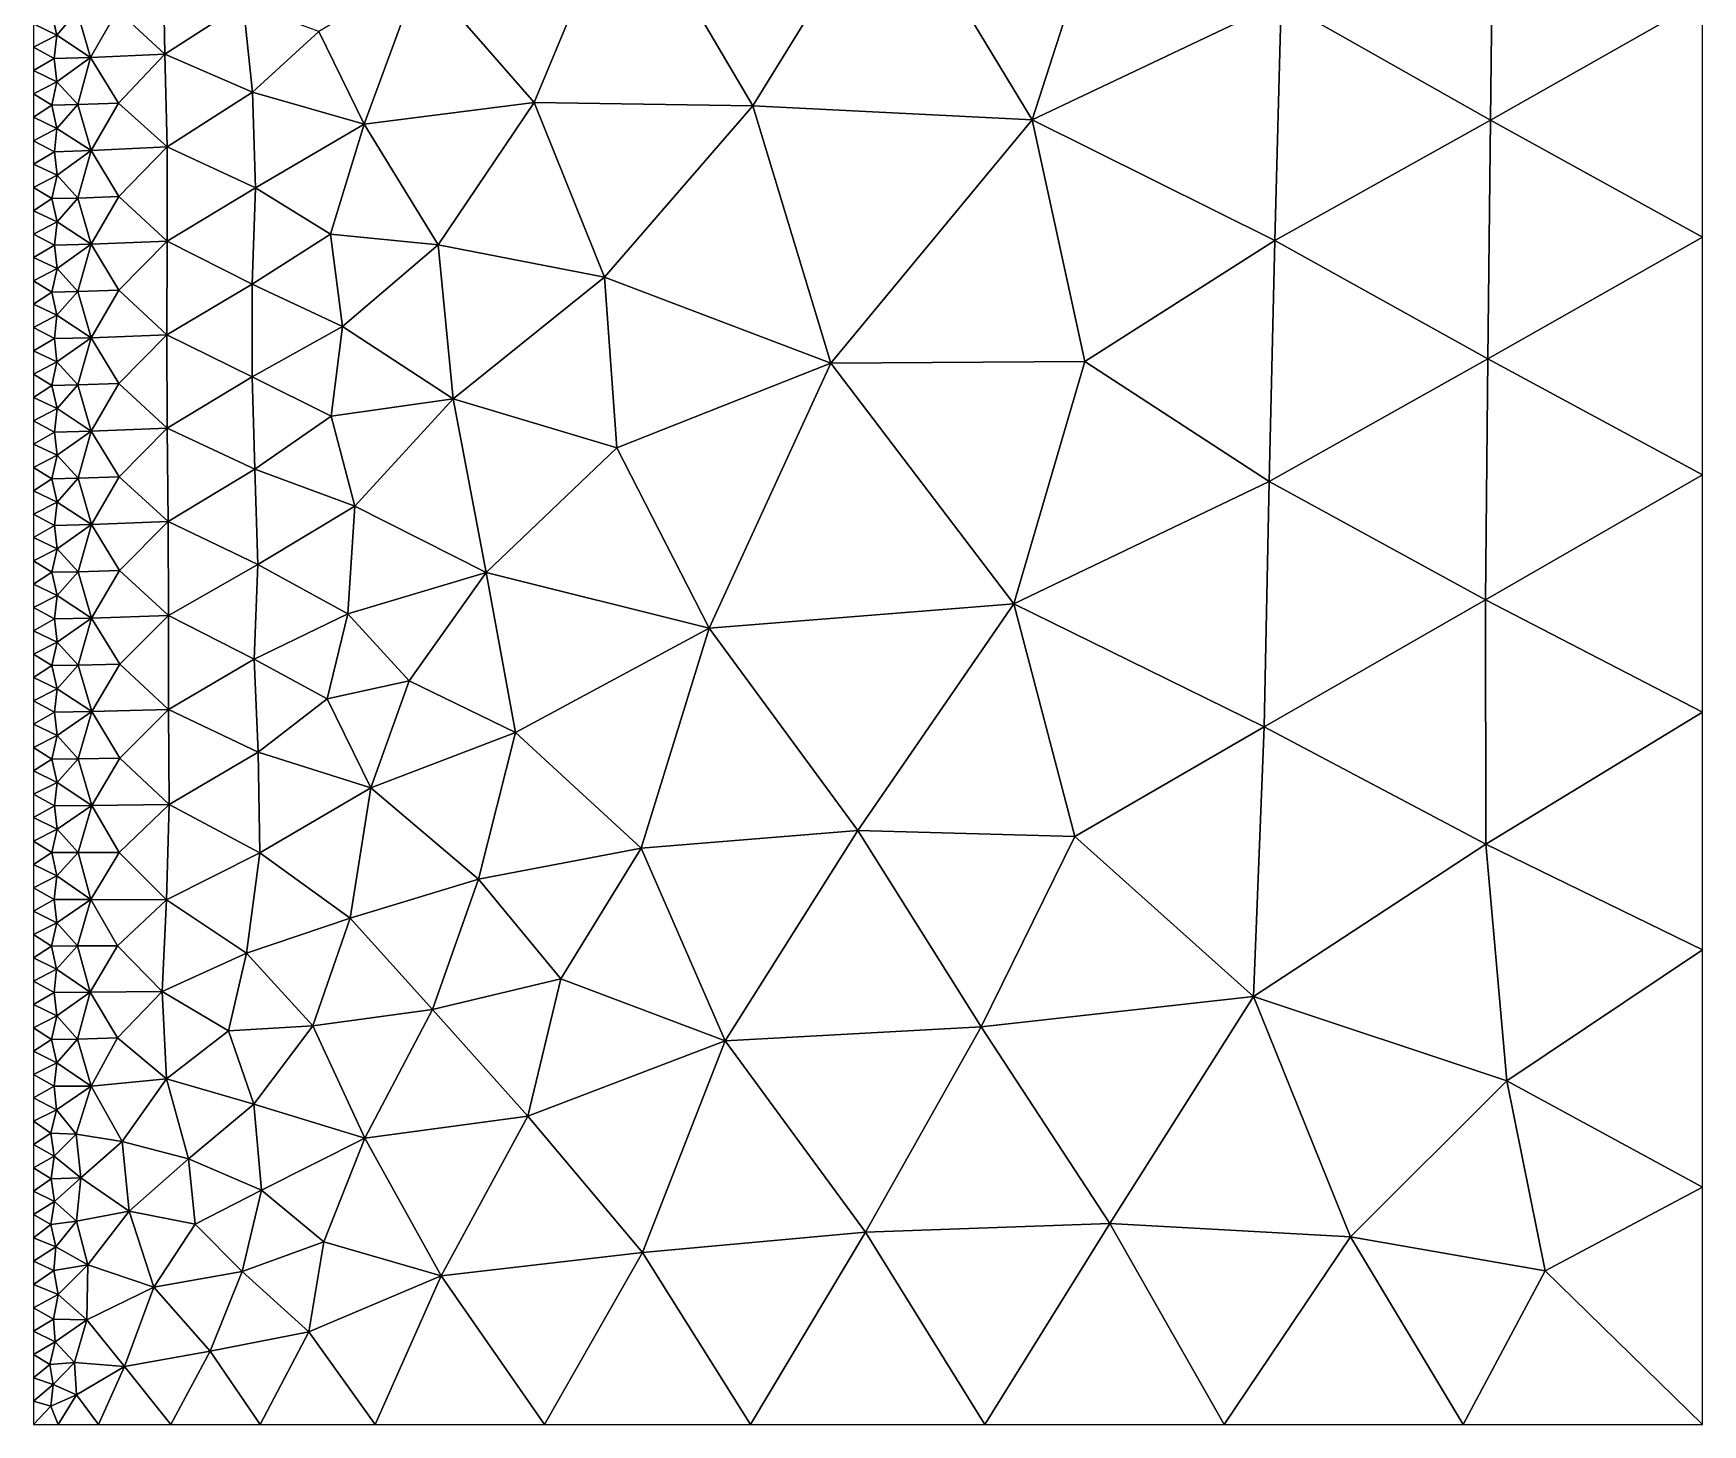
# Model space of a CAD drawing. Header units: metres. Extents: x 1 to 72, y -280 to 0.
# Drawn here: x 1 to 72.5, y -280 to -220.4 of the extents above; entities that cross this region are included whole.
import ezdxf

# ---------------------------------------------------------------- set-up
doc = ezdxf.new("R2010")
doc.units = ezdxf.units.M

msp = doc.modelspace()

# ---------------------------------------------------------------- linework, layer by layer
at = {"layer": 'layer', "color": 0}
for points in [[(22.4534, -223.368), (26.2984, -214.124), (17.5624, -217.771)], [(31.8135, -223.501), (26.2984, -214.124), (22.4534, -223.368)], [(31.8135, -223.501), (37.6764, -214.01), (26.2984, -214.124)], [(43.78, -224.113), (37.6764, -214.01), (31.8135, -223.501)], [(43.78, -224.113), (47.0343, -214.015), (37.6764, -214.01)], [(43.78, -224.113), (54.4529, -219.054), (47.0343, -214.015)], [(63.4205, -224.115), (63.5308, -213.937), (54.4529, -219.054)], [(63.4205, -224.115), (72.5, -218.965), (63.5308, -213.937)], [(6.56412, -217.39), (4.5987, -219.42), (6.62909, -221.294)], [(6.56412, -217.39), (6.62909, -221.294), (9.98196, -219.133)], [(13.2249, -220.328), (15.172, -224.296), (17.5624, -217.771)], [(17.5624, -217.771), (15.172, -224.296), (22.4534, -223.368)], [(1.77773, -219.488), (1, -220), (2.0008, -220.48)], [(1.77773, -219.488), (2.0008, -220.48), (2.88191, -219.468)], [(2.88191, -219.468), (2.0008, -220.48), (3.44695, -221.437)], [(2.88191, -219.468), (3.44695, -221.437), (4.5987, -219.42)], [(4.5987, -219.42), (3.44695, -221.437), (6.62909, -221.294)], [(9.98196, -219.133), (6.62909, -221.294), (10.3812, -222.916)], [(9.98196, -219.133), (10.3812, -222.916), (13.2249, -220.328)], [(54.1828, -229.27), (54.4529, -219.054), (43.78, -224.113)], [(54.1828, -229.27), (63.4205, -224.115), (54.4529, -219.054)], [(72.5, -229.137), (72.5, -218.965), (63.4205, -224.115)], [(1, -220), (1, -221), (2.0008, -220.48)], [(2.0008, -220.48), (1, -221), (1.89205, -221.48)], [(2.0008, -220.48), (1.89205, -221.48), (3.44695, -221.437)], [(13.2249, -220.328), (10.3812, -222.916), (15.172, -224.296)], [(1, -221), (1, -222), (1.89205, -221.48)], [(1.89205, -221.48), (1, -222), (2.00442, -222.477)], [(1.89205, -221.48), (2.00442, -222.477), (3.44695, -221.437)], [(3.44695, -221.437), (2.00442, -222.477), (2.89817, -223.455)], [(3.44695, -221.437), (2.89817, -223.455), (4.64038, -223.387)], [(3.44695, -221.437), (4.64038, -223.387), (6.62909, -221.294)], [(6.62909, -221.294), (4.64038, -223.387), (6.7255, -225.264)], [(6.62909, -221.294), (6.7255, -225.264), (10.3812, -222.916)], [(1, -222), (1, -223), (2.00442, -222.477)], [(2.00442, -222.477), (1, -223), (1.78385, -223.483)], [(1, -223), (1, -224), (1.78385, -223.483)], [(2.00442, -222.477), (1.78385, -223.483), (2.89817, -223.455)], [(10.3812, -222.916), (6.7255, -225.264), (10.5178, -227.015)], [(10.3812, -222.916), (10.5178, -227.015), (15.172, -224.296)], [(1.78385, -223.483), (1, -224), (2.00978, -224.475)], [(1.78385, -223.483), (2.00978, -224.475), (2.89817, -223.455)], [(2.89817, -223.455), (2.00978, -224.475), (3.47242, -225.427)], [(2.89817, -223.455), (3.47242, -225.427), (4.64038, -223.387)], [(4.64038, -223.387), (3.47242, -225.427), (6.7255, -225.264)], [(15.172, -224.296), (18.3326, -229.462), (22.4534, -223.368)], [(25.4591, -230.851), (22.4534, -223.368), (18.3326, -229.462)], [(25.4591, -230.851), (31.8135, -223.501), (22.4534, -223.368)], [(35.1596, -234.535), (31.8135, -223.501), (25.4591, -230.851)], [(35.1596, -234.535), (43.78, -224.113), (31.8135, -223.501)], [(1, -224), (1, -225), (2.00978, -224.475)], [(2.00978, -224.475), (1, -225), (1.89985, -225.477)], [(2.00978, -224.475), (1.89985, -225.477), (3.47242, -225.427)], [(15.172, -224.296), (10.5178, -227.015), (13.7216, -229.011)], [(15.172, -224.296), (13.7216, -229.011), (18.3326, -229.462)], [(46.042, -234.456), (43.78, -224.113), (35.1596, -234.535)], [(46.042, -234.456), (54.1828, -229.27), (43.78, -224.113)], [(63.2999, -234.346), (63.4205, -224.115), (54.1828, -229.27)], [(63.2999, -234.346), (72.5, -229.137), (63.4205, -224.115)], [(1, -225), (1, -226), (1.89985, -225.477)], [(1.89985, -225.477), (1, -226), (2.01176, -226.475)], [(1.89985, -225.477), (2.01176, -226.475), (3.47242, -225.427)], [(3.47242, -225.427), (2.01176, -226.475), (2.90779, -227.456)], [(3.47242, -225.427), (2.90779, -227.456), (4.66688, -227.388)], [(3.47242, -225.427), (4.66688, -227.388), (6.7255, -225.264)], [(6.7255, -225.264), (4.66688, -227.388), (6.73545, -229.298)], [(6.7255, -225.264), (6.73545, -229.298), (10.5178, -227.015)], [(1, -226), (1, -227), (2.01176, -226.475)], [(2.01176, -226.475), (1, -227), (1.78728, -227.484)], [(2.01176, -226.475), (1.78728, -227.484), (2.90779, -227.456)], [(1, -227), (1, -228), (1.78728, -227.484)], [(10.5178, -227.015), (6.73545, -229.298), (10.3774, -231.143)], [(10.5178, -227.015), (10.3774, -231.143), (13.7216, -229.011)], [(1.78728, -227.484), (1, -228), (2.01262, -228.477)], [(1, -228), (1, -229), (2.01262, -228.477)], [(1.78728, -227.484), (2.01262, -228.477), (2.90779, -227.456)], [(2.90779, -227.456), (2.01262, -228.477), (3.47695, -229.435)], [(2.90779, -227.456), (3.47695, -229.435), (4.66688, -227.388)], [(4.66688, -227.388), (3.47695, -229.435), (6.73545, -229.298)], [(2.01262, -228.477), (1, -229), (1.90093, -229.48)], [(2.01262, -228.477), (1.90093, -229.48), (3.47695, -229.435)], [(1, -229), (1, -230), (1.90093, -229.48)], [(1.90093, -229.48), (1, -230), (2.01194, -230.478)], [(1.90093, -229.48), (2.01194, -230.478), (3.47695, -229.435)], [(3.47695, -229.435), (2.01194, -230.478), (2.90563, -231.461)], [(3.47695, -229.435), (2.90563, -231.461), (4.6629, -231.401)], [(3.47695, -229.435), (4.6629, -231.401), (6.73545, -229.298)], [(6.73545, -229.298), (4.6629, -231.401), (6.71525, -233.318)], [(6.73545, -229.298), (6.71525, -233.318), (10.3774, -231.143)], [(13.7216, -229.011), (10.3774, -231.143), (14.2416, -232.954)], [(13.7216, -229.011), (14.2416, -232.954), (18.3326, -229.462)], [(18.3326, -229.462), (14.2416, -232.954), (18.9754, -236.065)], [(18.9754, -236.065), (25.4591, -230.851), (18.3326, -229.462)], [(53.9371, -239.601), (54.1828, -229.27), (46.042, -234.456)], [(53.9371, -239.601), (63.2999, -234.346), (54.1828, -229.27)], [(72.5, -239.31), (72.5, -229.137), (63.2999, -234.346)], [(1, -230), (1, -231), (2.01194, -230.478)], [(2.01194, -230.478), (1, -231), (1.78632, -231.485)], [(2.01194, -230.478), (1.78632, -231.485), (2.90563, -231.461)], [(25.9905, -238.159), (25.4591, -230.851), (18.9754, -236.065)], [(25.9905, -238.159), (35.1596, -234.535), (25.4591, -230.851)], [(1, -231), (1, -232), (1.78632, -231.485)], [(1.78632, -231.485), (1, -232), (2.01108, -232.479)], [(1.78632, -231.485), (2.01108, -232.479), (2.90563, -231.461)], [(2.90563, -231.461), (2.01108, -232.479), (3.47277, -233.44)], [(2.90563, -231.461), (3.47277, -233.44), (4.6629, -231.401)], [(4.6629, -231.401), (3.47277, -233.44), (6.71525, -233.318)], [(10.3774, -231.143), (6.71525, -233.318), (10.3741, -235.119)], [(10.3774, -231.143), (10.3741, -235.119), (14.2416, -232.954)], [(1, -232), (1, -233), (2.01108, -232.479)], [(2.01108, -232.479), (1, -233), (1.89945, -233.481)], [(1, -233), (1, -234), (1.89945, -233.481)], [(2.01108, -232.479), (1.89945, -233.481), (3.47277, -233.44)], [(14.2416, -232.954), (10.3741, -235.119), (13.7487, -236.795)], [(14.2416, -232.954), (13.7487, -236.795), (18.9754, -236.065)], [(1.89945, -233.481), (1, -234), (2.0109, -234.479)], [(1.89945, -233.481), (2.0109, -234.479), (3.47277, -233.44)], [(3.47277, -233.44), (2.0109, -234.479), (2.90544, -235.461)], [(3.47277, -233.44), (2.90544, -235.461), (4.66254, -235.404)], [(3.47277, -233.44), (4.66254, -235.404), (6.71525, -233.318)], [(6.71525, -233.318), (4.66254, -235.404), (6.7359, -237.311)], [(6.71525, -233.318), (6.7359, -237.311), (10.3741, -235.119)], [(1, -234), (1, -235), (2.0109, -234.479)], [(2.0109, -234.479), (1, -235), (1.78626, -235.486)], [(2.0109, -234.479), (1.78626, -235.486), (2.90544, -235.461)], [(42.9918, -244.835), (46.042, -234.456), (35.1596, -234.535)], [(42.9918, -244.835), (53.9371, -239.601), (46.042, -234.456)], [(63.2027, -244.662), (63.2999, -234.346), (53.9371, -239.601)], [(63.2027, -244.662), (72.5, -239.31), (63.2999, -234.346)], [(1, -235), (1, -236), (1.78626, -235.486)], [(10.3741, -235.119), (6.7359, -237.311), (10.4888, -239.075)], [(10.3741, -235.119), (10.4888, -239.075), (13.7487, -236.795)], [(29.9498, -245.88), (35.1596, -234.535), (25.9905, -238.159)], [(42.9918, -244.835), (35.1596, -234.535), (29.9498, -245.88)], [(1.78626, -235.486), (1, -236), (2.01233, -236.479)], [(1.78626, -235.486), (2.01233, -236.479), (2.90544, -235.461)], [(2.90544, -235.461), (2.01233, -236.479), (3.47866, -237.439)], [(2.90544, -235.461), (3.47866, -237.439), (4.66254, -235.404)], [(4.66254, -235.404), (3.47866, -237.439), (6.7359, -237.311)], [(1, -236), (1, -237), (2.01233, -236.479)], [(2.01233, -236.479), (1, -237), (1.90137, -237.481)], [(2.01233, -236.479), (1.90137, -237.481), (3.47866, -237.439)], [(13.7487, -236.795), (14.7629, -240.654), (18.9754, -236.065)], [(20.3961, -243.496), (18.9754, -236.065), (14.7629, -240.654)], [(20.3961, -243.496), (25.9905, -238.159), (18.9754, -236.065)], [(1, -237), (1, -238), (1.90137, -237.481)], [(3.47866, -237.439), (4.67898, -239.403), (6.7359, -237.311)], [(6.7359, -237.311), (4.67898, -239.403), (6.77779, -241.319)], [(6.7359, -237.311), (6.77779, -241.319), (10.4888, -239.075)], [(13.7487, -236.795), (10.4888, -239.075), (14.7629, -240.654)], [(1.90137, -237.481), (1, -238), (2.01364, -238.479)], [(1, -238), (1, -239), (2.01364, -238.479)], [(1.90137, -237.481), (2.01364, -238.479), (3.47866, -237.439)], [(3.47866, -237.439), (2.01364, -238.479), (2.91201, -239.461)], [(3.47866, -237.439), (2.91201, -239.461), (4.67898, -239.403)], [(2.01364, -238.479), (1, -239), (1.78878, -239.485)], [(2.01364, -238.479), (1.78878, -239.485), (2.91201, -239.461)], [(29.9498, -245.88), (25.9905, -238.159), (20.3961, -243.496)], [(1, -239), (1, -240), (1.78878, -239.485)], [(1.78878, -239.485), (1, -240), (2.01622, -240.479)], [(1.78878, -239.485), (2.01622, -240.479), (2.91201, -239.461)], [(2.91201, -239.461), (2.01622, -240.479), (3.48991, -241.441)], [(2.91201, -239.461), (3.48991, -241.441), (4.67898, -239.403)], [(4.67898, -239.403), (3.48991, -241.441), (6.77779, -241.319)], [(10.4888, -239.075), (6.77779, -241.319), (10.6095, -243.158)], [(10.4888, -239.075), (10.6095, -243.158), (14.7629, -240.654)], [(72.5, -249.482), (72.5, -239.31), (63.2027, -244.662)], [(1, -240), (1, -241), (2.01622, -240.479)], [(53.7255, -250.108), (53.9371, -239.601), (42.9918, -244.835)], [(53.7255, -250.108), (63.2027, -244.662), (53.9371, -239.601)], [(2.01622, -240.479), (1, -241), (1.90492, -241.482)], [(2.01622, -240.479), (1.90492, -241.482), (3.48991, -241.441)], [(14.7629, -240.654), (10.6095, -243.158), (14.4663, -245.266)], [(14.7629, -240.654), (14.4663, -245.266), (20.3961, -243.496)], [(1, -241), (1, -242), (1.90492, -241.482)], [(1.90492, -241.482), (1, -242), (2.01716, -242.48)], [(1.90492, -241.482), (2.01716, -242.48), (3.48991, -241.441)], [(3.48991, -241.441), (2.01716, -242.48), (2.91714, -243.464)], [(3.48991, -241.441), (2.91714, -243.464), (4.69164, -243.411)], [(3.48991, -241.441), (4.69164, -243.411), (6.77779, -241.319)], [(6.77779, -241.319), (4.69164, -243.411), (6.78322, -245.345)], [(6.77779, -241.319), (6.78322, -245.345), (10.6095, -243.158)], [(1, -242), (1, -243), (2.01716, -242.48)], [(2.01716, -242.48), (1, -243), (1.79069, -243.487)], [(1, -243), (1, -244), (1.79069, -243.487)], [(2.01716, -242.48), (1.79069, -243.487), (2.91714, -243.464)], [(1.79069, -243.487), (1, -244), (2.01814, -244.481)], [(1.79069, -243.487), (2.01814, -244.481), (2.91714, -243.464)], [(2.91714, -243.464), (2.01814, -244.481), (3.4938, -245.449)], [(2.91714, -243.464), (3.4938, -245.449), (4.69164, -243.411)], [(4.69164, -243.411), (3.4938, -245.449), (6.78322, -245.345)], [(10.6095, -243.158), (6.78322, -245.345), (10.463, -247.214)], [(10.6095, -243.158), (10.463, -247.214), (14.4663, -245.266)], [(17.0917, -248.141), (20.3961, -243.496), (14.4663, -245.266)], [(17.0917, -248.141), (21.6557, -250.354), (20.3961, -243.496)], [(21.6557, -250.354), (29.9498, -245.88), (20.3961, -243.496)], [(1, -244), (1, -245), (2.01814, -244.481)], [(2.01814, -244.481), (1, -245), (1.90616, -245.484)], [(2.01814, -244.481), (1.90616, -245.484), (3.4938, -245.449)], [(1, -245), (1, -246), (1.90616, -245.484)], [(36.3085, -254.556), (42.9918, -244.835), (29.9498, -245.88)], [(36.3085, -254.556), (45.6126, -254.805), (42.9918, -244.835)], [(45.6126, -254.805), (53.7255, -250.108), (42.9918, -244.835)], [(63.2199, -255.138), (63.2027, -244.662), (53.7255, -250.108)], [(63.2199, -255.138), (72.5, -249.482), (63.2027, -244.662)], [(1.90616, -245.484), (1, -246), (2.01841, -246.483)], [(1.90616, -245.484), (2.01841, -246.483), (3.4938, -245.449)], [(3.4938, -245.449), (2.01841, -246.483), (2.91927, -247.469)], [(3.4938, -245.449), (2.91927, -247.469), (4.69603, -247.424)], [(3.4938, -245.449), (4.69603, -247.424), (6.78322, -245.345)], [(6.78322, -245.345), (4.69603, -247.424), (6.79135, -249.367)], [(6.78322, -245.345), (6.79135, -249.367), (10.463, -247.214)], [(14.4663, -245.266), (10.463, -247.214), (13.5909, -248.905)], [(14.4663, -245.266), (13.5909, -248.905), (17.0917, -248.141)], [(27.0363, -255.31), (29.9498, -245.88), (21.6557, -250.354)], [(27.0363, -255.31), (36.3085, -254.556), (29.9498, -245.88)], [(1, -246), (1, -247), (2.01841, -246.483)], [(2.01841, -246.483), (1, -247), (1.7915, -247.489)], [(2.01841, -246.483), (1.7915, -247.489), (2.91927, -247.469)], [(1, -247), (1, -248), (1.7915, -247.489)], [(10.463, -247.214), (6.79135, -249.367), (10.624, -251.194)], [(10.463, -247.214), (10.624, -251.194), (13.5909, -248.905)], [(1.7915, -247.489), (1, -248), (2.01941, -248.485)], [(1, -248), (1, -249), (2.01941, -248.485)], [(1.7915, -247.489), (2.01941, -248.485), (2.91927, -247.469)], [(2.91927, -247.469), (2.01941, -248.485), (3.49747, -249.458)], [(2.91927, -247.469), (3.49747, -249.458), (4.69603, -247.424)], [(4.69603, -247.424), (3.49747, -249.458), (6.79135, -249.367)], [(2.01941, -248.485), (1, -249), (1.90741, -249.487)], [(2.01941, -248.485), (1.90741, -249.487), (3.49747, -249.458)], [(15.4586, -252.717), (17.0917, -248.141), (13.5909, -248.905)], [(15.4586, -252.717), (21.6557, -250.354), (17.0917, -248.141)], [(1, -249), (1, -250), (1.90741, -249.487)], [(1.90741, -249.487), (1, -250), (2.01988, -250.487)], [(1.90741, -249.487), (2.01988, -250.487), (3.49747, -249.458)], [(3.49747, -249.458), (2.01988, -250.487), (2.9221, -251.48)], [(3.49747, -249.458), (2.9221, -251.48), (4.70407, -251.448)], [(3.49747, -249.458), (4.70407, -251.448), (6.79135, -249.367)], [(6.79135, -249.367), (4.70407, -251.448), (6.81165, -253.434)], [(6.79135, -249.367), (6.81165, -253.434), (10.624, -251.194)], [(13.5909, -248.905), (10.624, -251.194), (15.4586, -252.717)], [(72.5, -259.655), (72.5, -249.482), (63.2199, -255.138)], [(1, -250), (1, -251), (2.01988, -250.487)], [(53.269, -261.655), (53.7255, -250.108), (45.6126, -254.805)], [(53.269, -261.655), (63.2199, -255.138), (53.7255, -250.108)], [(2.01988, -250.487), (1, -251), (1.79255, -251.492)], [(2.01988, -250.487), (1.79255, -251.492), (2.9221, -251.48)], [(15.4586, -252.717), (20.0635, -256.637), (21.6557, -250.354)], [(20.0635, -256.637), (27.0363, -255.31), (21.6557, -250.354)], [(1, -251), (1, -252), (1.79255, -251.492)], [(1.79255, -251.492), (1, -252), (2.0201, -252.491)], [(1.79255, -251.492), (2.0201, -252.491), (2.9221, -251.48)], [(2.9221, -251.48), (2.0201, -252.491), (3.49752, -253.48)], [(2.9221, -251.48), (3.49752, -253.48), (4.70407, -251.448)], [(4.70407, -251.448), (3.49752, -253.48), (6.81165, -253.434)], [(10.624, -251.194), (6.81165, -253.434), (10.7058, -255.5)], [(10.624, -251.194), (10.7058, -255.5), (15.4586, -252.717)], [(1, -252), (1, -253), (2.0201, -252.491)], [(2.0201, -252.491), (1, -253), (1.9073, -253.494)], [(1, -253), (1, -254), (1.9073, -253.494)], [(2.0201, -252.491), (1.9073, -253.494), (3.49752, -253.48)], [(14.5653, -258.3), (15.4586, -252.717), (10.7058, -255.5)], [(14.5653, -258.3), (20.0635, -256.637), (15.4586, -252.717)], [(1.9073, -253.494), (1, -254), (2.01762, -254.495)], [(1.9073, -253.494), (2.01762, -254.495), (3.49752, -253.48)], [(3.49752, -253.48), (2.01762, -254.495), (2.91158, -255.496)], [(3.49752, -253.48), (2.91158, -255.496), (4.68044, -255.49)], [(3.49752, -253.48), (4.68044, -255.49), (6.81165, -253.434)], [(6.81165, -253.434), (4.68044, -255.49), (6.70299, -257.527)], [(6.81165, -253.434), (6.70299, -257.527), (10.7058, -255.5)], [(1, -254), (1, -255), (2.01762, -254.495)], [(2.01762, -254.495), (1, -255), (1.78843, -255.499)], [(2.01762, -254.495), (1.78843, -255.499), (2.91158, -255.496)], [(1, -255), (1, -256), (1.78843, -255.499)], [(30.6338, -263.566), (36.3085, -254.556), (27.0363, -255.31)], [(30.6338, -263.566), (41.5985, -262.956), (36.3085, -254.556)], [(36.3085, -254.556), (41.5985, -262.956), (45.6126, -254.805)], [(41.5985, -262.956), (53.269, -261.655), (45.6126, -254.805)], [(64.1117, -265.272), (63.2199, -255.138), (53.269, -261.655)], [(64.1117, -265.272), (72.5, -259.655), (63.2199, -255.138)], [(1.78843, -255.499), (1, -256), (2.01056, -256.499)], [(1.78843, -255.499), (2.01056, -256.499), (2.91158, -255.496)], [(2.91158, -255.496), (2.01056, -256.499), (3.464, -257.5)], [(2.91158, -255.496), (3.464, -257.5), (4.68044, -255.49)], [(4.68044, -255.49), (3.464, -257.5), (6.70299, -257.527)], [(10.7058, -255.5), (6.70299, -257.527), (10.1351, -259.808)], [(10.7058, -255.5), (10.1351, -259.808), (14.5653, -258.3)], [(20.0635, -256.637), (23.5982, -260.91), (27.0363, -255.31)], [(23.5982, -260.91), (30.6338, -263.566), (27.0363, -255.31)], [(1, -256), (1, -257), (2.01056, -256.499)], [(2.01056, -256.499), (1, -257), (1.8966, -257.5)], [(2.01056, -256.499), (1.8966, -257.5), (3.464, -257.5)], [(18.0909, -262.221), (20.0635, -256.637), (14.5653, -258.3)], [(18.0909, -262.221), (23.5982, -260.91), (20.0635, -256.637)], [(1, -257), (1, -258), (1.8966, -257.5)], [(1.8966, -257.5), (1, -258), (2.00428, -258.499)], [(1, -258), (1, -259), (2.00428, -258.499)], [(1.8966, -257.5), (2.00428, -258.499), (3.464, -257.5)], [(3.464, -257.5), (2.00428, -258.499), (2.88346, -259.495)], [(3.464, -257.5), (2.88346, -259.495), (4.60429, -259.491)], [(3.464, -257.5), (4.60429, -259.491), (6.70299, -257.527)], [(6.70299, -257.527), (4.60429, -259.491), (6.51225, -261.44)], [(6.70299, -257.527), (6.51225, -261.44), (10.1351, -259.808)], [(2.00428, -258.499), (1, -259), (1.77802, -259.498)], [(2.00428, -258.499), (1.77802, -259.498), (2.88346, -259.495)], [(12.9672, -262.916), (14.5653, -258.3), (10.1351, -259.808)], [(12.9672, -262.916), (18.0909, -262.221), (14.5653, -258.3)], [(1, -259), (1, -260), (1.77802, -259.498)], [(1.77802, -259.498), (1, -260), (1.99636, -260.494)], [(1.77802, -259.498), (1.99636, -260.494), (2.88346, -259.495)], [(2.88346, -259.495), (1.99636, -260.494), (3.42581, -261.478)], [(2.88346, -259.495), (3.42581, -261.478), (4.60429, -259.491)], [(4.60429, -259.491), (3.42581, -261.478), (6.51225, -261.44)], [(1, -260), (1, -261), (1.99636, -260.494)], [(10.1351, -259.808), (6.51225, -261.44), (9.36403, -263.137)], [(9.36403, -263.137), (12.9672, -262.916), (10.1351, -259.808)], [(72.5, -269.827), (72.5, -259.655), (64.1117, -265.272)], [(1.99636, -260.494), (1, -261), (1.88552, -261.493)], [(1.99636, -260.494), (1.88552, -261.493), (3.42581, -261.478)], [(22.1766, -266.787), (23.5982, -260.91), (18.0909, -262.221)], [(22.1766, -266.787), (30.6338, -263.566), (23.5982, -260.91)], [(1, -261), (1, -262), (1.88552, -261.493)], [(1.88552, -261.493), (1, -262), (1.99759, -262.493)], [(1.88552, -261.493), (1.99759, -262.493), (3.42581, -261.478)], [(3.42581, -261.478), (1.99759, -262.493), (2.88788, -263.486)], [(3.42581, -261.478), (2.88788, -263.486), (4.60804, -263.425)], [(3.42581, -261.478), (4.60804, -263.425), (6.51225, -261.44)], [(6.51225, -261.44), (4.60804, -263.425), (6.70119, -265.19)], [(6.51225, -261.44), (6.70119, -265.19), (9.36403, -263.137)], [(41.5985, -262.956), (47.1137, -271.389), (53.269, -261.655)], [(47.1137, -271.389), (57.4179, -271.954), (53.269, -261.655)], [(53.269, -261.655), (57.4179, -271.954), (64.1117, -265.272)], [(1, -262), (1, -263), (1.99759, -262.493)], [(15.1946, -267.724), (18.0909, -262.221), (12.9672, -262.916)], [(15.1946, -267.724), (22.1766, -266.787), (18.0909, -262.221)], [(1.99759, -262.493), (1, -263), (1.78012, -263.496)], [(1, -263), (1, -264), (1.78012, -263.496)], [(1.99759, -262.493), (1.78012, -263.496), (2.88788, -263.486)], [(10.4475, -266.27), (12.9672, -262.916), (9.36403, -263.137)], [(10.4475, -266.27), (15.1946, -267.724), (12.9672, -262.916)], [(30.6338, -263.566), (36.6488, -271.759), (41.5985, -262.956)], [(36.6488, -271.759), (47.1137, -271.389), (41.5985, -262.956)], [(1.78012, -263.496), (1, -264), (2.00649, -264.5)], [(1.78012, -263.496), (2.00649, -264.5), (2.88788, -263.486)], [(2.88788, -263.486), (2.00649, -264.5), (3.46934, -265.509)], [(2.88788, -263.486), (3.46934, -265.509), (4.60804, -263.425)], [(4.60804, -263.425), (3.46934, -265.509), (6.70119, -265.19)], [(9.36403, -263.137), (6.70119, -265.19), (10.4475, -266.27)], [(22.1766, -266.787), (27.088, -272.628), (30.6338, -263.566)], [(27.088, -272.628), (36.6488, -271.759), (30.6338, -263.566)], [(1, -264), (1, -265), (2.00649, -264.5)], [(2.00649, -264.5), (1, -265), (1.89512, -265.506)], [(2.00649, -264.5), (1.89512, -265.506), (3.46934, -265.509)], [(1, -265), (1, -266), (1.89512, -265.506)], [(3.46934, -265.509), (4.80124, -267.869), (6.70119, -265.19)], [(6.70119, -265.19), (4.80124, -267.869), (7.63893, -268.615)], [(6.70119, -265.19), (7.63893, -268.615), (10.4475, -266.27)], [(1.89512, -265.506), (1, -266), (1.99072, -266.516)], [(1.89512, -265.506), (1.99072, -266.516), (3.46934, -265.509)], [(3.46934, -265.509), (1.99072, -266.516), (2.8283, -267.562)], [(3.46934, -265.509), (2.8283, -267.562), (4.80124, -267.869)], [(57.4179, -271.954), (65.757, -273.41), (64.1117, -265.272)], [(65.757, -273.41), (72.5, -269.827), (64.1117, -265.272)], [(1, -266), (1, -267), (1.99072, -266.516)], [(1.99072, -266.516), (1, -267), (1.74474, -267.516)], [(1.99072, -266.516), (1.74474, -267.516), (2.8283, -267.562)], [(7.63893, -268.615), (10.7701, -269.956), (10.4475, -266.27)], [(10.7701, -269.956), (15.1946, -267.724), (10.4475, -266.27)], [(1, -267), (1, -268), (1.74474, -267.516)], [(18.4606, -273.624), (22.1766, -266.787), (15.1946, -267.724)], [(18.4606, -273.624), (27.088, -272.628), (22.1766, -266.787)], [(1.74474, -267.516), (1, -268), (1.89516, -268.499)], [(1, -268), (1, -269), (1.89516, -268.499)], [(1.74474, -267.516), (1.89516, -268.499), (2.8283, -267.562)], [(2.8283, -267.562), (1.89516, -268.499), (3.02529, -269.433)], [(2.8283, -267.562), (3.02529, -269.433), (4.80124, -267.869)], [(4.80124, -267.869), (3.02529, -269.433), (5.10954, -270.86)], [(4.80124, -267.869), (5.10954, -270.86), (7.63893, -268.615)], [(10.7701, -269.956), (13.4358, -272.174), (15.1946, -267.724)], [(13.4358, -272.174), (18.4606, -273.624), (15.1946, -267.724)], [(1.89516, -268.499), (1, -269), (1.76555, -269.476)], [(1.89516, -268.499), (1.76555, -269.476), (3.02529, -269.433)], [(5.10954, -270.86), (7.92861, -271.416), (7.63893, -268.615)], [(7.92861, -271.416), (10.7701, -269.956), (7.63893, -268.615)], [(1, -269), (1, -270), (1.76555, -269.476)], [(1.76555, -269.476), (1, -270), (1.89824, -270.439)], [(1.76555, -269.476), (1.89824, -270.439), (3.02529, -269.433)], [(3.02529, -269.433), (1.89824, -270.439), (2.8488, -271.291)], [(3.02529, -269.433), (2.8488, -271.291), (5.10954, -270.86)], [(1, -270), (1, -271), (1.89824, -270.439)], [(7.92861, -271.416), (9.94479, -273.439), (10.7701, -269.956)], [(9.94479, -273.439), (13.4358, -272.174), (10.7701, -269.956)], [(72.5, -280), (72.5, -269.827), (65.757, -273.41)], [(1.89824, -270.439), (1, -271), (1.7439, -271.424)], [(1.89824, -270.439), (1.7439, -271.424), (2.8488, -271.291)], [(2.8488, -271.291), (3.32894, -273.15), (5.10954, -270.86)], [(5.10954, -270.86), (3.32894, -273.15), (6.15507, -274.119)], [(6.15507, -274.119), (7.92861, -271.416), (5.10954, -270.86)], [(1, -271), (1, -272), (1.7439, -271.424)], [(1.7439, -271.424), (1, -272), (1.96598, -272.379)], [(1.7439, -271.424), (1.96598, -272.379), (2.8488, -271.291)], [(2.8488, -271.291), (1.96598, -272.379), (3.32894, -273.15)], [(6.15507, -274.119), (9.94479, -273.439), (7.92861, -271.416)], [(36.6488, -271.759), (41.7499, -280), (47.1137, -271.389)], [(41.7499, -280), (51.9999, -280), (47.1137, -271.389)], [(47.1137, -271.389), (51.9999, -280), (57.4179, -271.954)], [(1, -272), (1, -273), (1.96598, -272.379)], [(1.96598, -272.379), (1, -273), (1.87098, -273.394)], [(1.96598, -272.379), (1.87098, -273.394), (3.32894, -273.15)], [(9.94479, -273.439), (12.7948, -276.02), (13.4358, -272.174)], [(12.7948, -276.02), (18.4606, -273.624), (13.4358, -272.174)], [(27.088, -272.628), (31.7157, -280), (36.6488, -271.759)], [(31.7157, -280), (41.7499, -280), (36.6488, -271.759)], [(51.9999, -280), (62.25, -280), (57.4179, -271.954)], [(57.4179, -271.954), (62.25, -280), (65.757, -273.41)], [(1, -273), (1, -274), (1.87098, -273.394)], [(18.4606, -273.624), (22.8924, -280), (27.088, -272.628)], [(22.8924, -280), (31.7157, -280), (27.088, -272.628)], [(1.87098, -273.394), (1, -274), (2.05731, -274.426)], [(1.87098, -273.394), (2.05731, -274.426), (3.32894, -273.15)], [(3.32894, -273.15), (2.05731, -274.426), (3.28704, -275.511)], [(3.32894, -273.15), (3.28704, -275.511), (6.15507, -274.119)], [(6.15507, -274.119), (8.56869, -276.852), (9.94479, -273.439)], [(8.56869, -276.852), (12.7948, -276.02), (9.94479, -273.439)], [(12.7948, -276.02), (15.637, -280), (18.4606, -273.624)], [(15.637, -280), (22.8924, -280), (18.4606, -273.624)], [(62.25, -280), (72.5, -280), (65.757, -273.41)], [(1, -274), (1, -275), (2.05731, -274.426)], [(2.05731, -274.426), (1, -275), (1.85623, -275.483)], [(2.05731, -274.426), (1.85623, -275.483), (3.28704, -275.511)], [(4.90122, -277.507), (6.15507, -274.119), (3.28704, -275.511)], [(4.90122, -277.507), (8.56869, -276.852), (6.15507, -274.119)], [(1, -275), (1, -276), (1.85623, -275.483)], [(1.85623, -275.483), (1, -276), (1.93546, -276.46)], [(1.85623, -275.483), (1.93546, -276.46), (3.28704, -275.511)], [(3.28704, -275.511), (1.93546, -276.46), (2.75895, -277.332)], [(2.75895, -277.332), (4.90122, -277.507), (3.28704, -275.511)], [(1, -276), (1, -277), (1.93546, -276.46)], [(1.93546, -276.46), (1, -277), (1.70886, -277.418)], [(1.93546, -276.46), (1.70886, -277.418), (2.75895, -277.332)], [(8.56869, -276.852), (10.7174, -280), (12.7948, -276.02)], [(10.7174, -280), (15.637, -280), (12.7948, -276.02)], [(1, -277), (1, -278), (1.70886, -277.418)], [(1.70886, -277.418), (1, -278), (1.84576, -278.281)], [(1.70886, -277.418), (1.84576, -278.281), (2.75895, -277.332)], [(2.75895, -277.332), (1.84576, -278.281), (2.85131, -278.723)], [(2.85131, -278.723), (4.90122, -277.507), (2.75895, -277.332)], [(4.90122, -277.507), (6.89408, -280), (8.56869, -276.852)], [(6.89408, -280), (10.7174, -280), (8.56869, -276.852)], [(1, -278), (1, -279), (1.84576, -278.281)], [(2.85131, -278.723), (3.78996, -280), (4.90122, -277.507)], [(3.78996, -280), (6.89408, -280), (4.90122, -277.507)], [(1.84576, -278.281), (1, -279), (1.75126, -279.203)], [(1.84576, -278.281), (1.75126, -279.203), (2.85131, -278.723)], [(1.75126, -279.203), (2.05496, -280), (2.85131, -278.723)], [(2.05496, -280), (3.78996, -280), (2.85131, -278.723)], [(1, -279), (1, -280), (1.75126, -279.203)], [(1, -280), (2.05496, -280), (1.75126, -279.203)]]:
    msp.add_3dface(points, dxfattribs=at)

doc.saveas('drawing.dxf')
